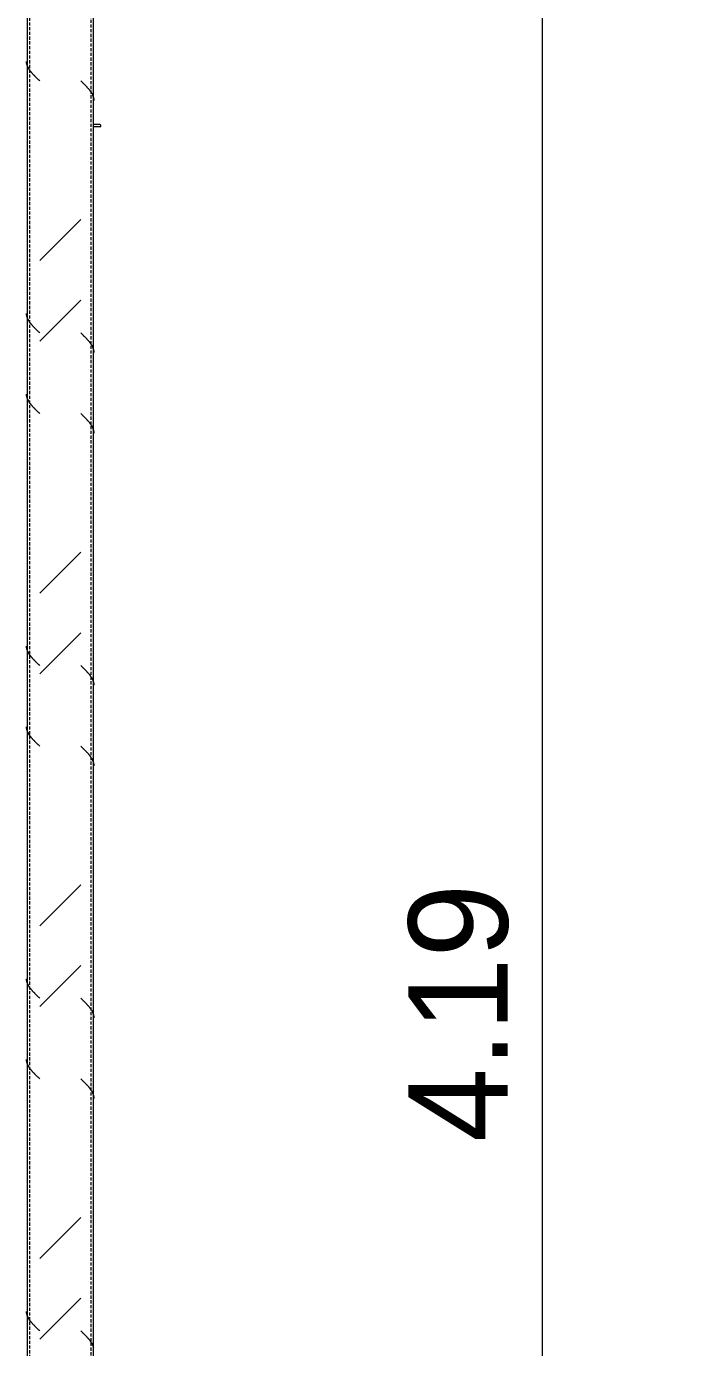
# Model space of a CAD drawing. Header units: centimetres. Extents: x -6111 to 13767, y -285 to 1600.
# Drawn here: x 112.5 to 210.5, y 251.9 to 451.7 of the extents above; entities that cross this region are included whole.
import ezdxf

# ---------------------------------------------------------------- set-up
doc = ezdxf.new("R2010")
doc.units = ezdxf.units.CM
doc.linetypes.add('Hidden', pattern=[0.714375, 0.47625, -0.238125])
for name, color, linetype, lineweight in [('A-ANNO-DIMS', 7, 'Continuous', 9), ('A-ANNO-DIMS-100', 7, 'Continuous', 9), ('S-BEAM', 7, 'Continuous', 9), ('S-COLS', 7, 'Continuous', 9)]:
    doc.layers.add(name, color=color, linetype=linetype, lineweight=lineweight)
doc.styles.add('Century Gothic_1', font='GOTHIC.TTF', dxfattribs={"height": 15})
doc.dimstyles.new('FCA_N_Cotas_E100', dxfattribs={"dimscale": 30.48, "dimtxt": 15.662524, "dimasz": 0.492126, "dimexe": 0.656168, "dimexo": 0.656168, "dimgap": 0.032808, "dimtad": 1, "dimlfac": 0.01, "dimrnd": 0.01, "dimzin": 0, "dimdsep": 46, "dimtxsty": 'Century Gothic_1', "dimblk1": 'OBLIQUE', "dimblk2": 'OBLIQUE', "dimsah": 1, "dimcen": 0.09, "dimdle": 0.656168, "dimadec": 3, "dimazin": 2, "dimtfac": 1, "dimtdec": 4, "dimtix": 1, "dimtmove": 0, "dimatfit": 3, "dimfxl": 1, "dimtvp": 1, "dimtolj": 1, "dimtzin": 0, "dimarcsym": 2})

# ---------------------------------------------------------------- blocks, each defined once
blk = doc.blocks.new('FP_40-Elevación Eje 2')
at = {"layer": 'S-COLS'}
blk.add_line((-2182.82, 46.02), (-2182.82, 515.53), dxfattribs=at)
at = {"layer": 'S-COLS', "color": 9, "true_color": 0xc0c0c0}
for p, q in [((-2184.68, 443.37), (-2184.73, 443.41)), ((-2184.63, 443.32), (-2184.68, 443.37)), ((-2184.58, 443.27), (-2184.63, 443.32)), ((-2184.53, 443.23), (-2184.58, 443.27)), ((-2184.48, 443.18), (-2184.53, 443.23)), ((-2184.43, 443.13), (-2184.48, 443.18)), ((-2184.38, 443.09), (-2184.43, 443.13)), ((-2184.33, 443.04), (-2184.38, 443.09)), ((-2184.29, 442.99), (-2184.33, 443.04)), ((-2184.24, 442.95), (-2184.29, 442.99)), ((-2184.19, 442.9), (-2184.24, 442.95)), ((-2184.14, 442.85), (-2184.19, 442.9)), ((-2184.09, 442.8), (-2184.14, 442.85)), ((-2184.05, 442.76), (-2184.09, 442.8)), ((-2184, 442.71), (-2184.05, 442.76)), ((-2183.96, 442.66), (-2184, 442.71)), ((-2183.91, 442.62), (-2183.96, 442.66)), ((-2183.86, 442.57), (-2183.91, 442.62)), ((-2183.82, 442.52), (-2183.86, 442.57)), ((-2183.78, 442.48), (-2183.82, 442.52)), ((-2183.73, 442.43), (-2183.78, 442.48)), ((-2183.69, 442.38), (-2183.73, 442.43)), ((-2183.65, 442.34), (-2183.69, 442.38)), ((-2183.61, 442.29), (-2183.65, 442.34)), ((-2183.57, 442.24), (-2183.61, 442.29)), ((-2183.52, 442.2), (-2183.57, 442.24)), ((-2183.49, 442.15), (-2183.52, 442.2)), ((-2183.45, 442.1), (-2183.49, 442.15)), ((-2183.41, 442.06), (-2183.45, 442.1)), ((-2183.37, 442.01), (-2183.41, 442.06)), ((-2183.34, 441.96), (-2183.37, 442.01)), ((-2183.3, 441.92), (-2183.34, 441.96)), ((-2183.26, 441.87), (-2183.3, 441.92)), ((-2183.23, 441.82), (-2183.26, 441.87)), ((-2183.2, 441.78), (-2183.23, 441.82)), ((-2183.17, 441.73), (-2183.2, 441.78)), ((-2183.14, 441.68), (-2183.17, 441.73)), ((-2183.11, 441.64), (-2183.14, 441.68)), ((-2183.08, 441.59), (-2183.11, 441.64)), ((-2183.05, 441.54), (-2183.08, 441.59)), ((-2183.02, 441.5), (-2183.05, 441.54)), ((-2183, 441.45), (-2183.02, 441.5)), ((-2182.97, 441.4), (-2183, 441.45)), ((-2182.95, 441.36), (-2182.97, 441.4)), ((-2182.92, 441.31), (-2182.95, 441.36)), ((-2182.9, 441.26), (-2182.92, 441.31)), ((-2182.88, 441.22), (-2182.9, 441.26)), ((-2182.86, 441.17), (-2182.88, 441.22)), ((-2182.84, 441.12), (-2182.86, 441.17)), ((-2182.83, 441.07), (-2182.84, 441.12)), ((-2182.81, 441.03), (-2182.83, 441.07)), ((-2182.79, 440.98), (-2182.81, 441.03)), ((-2182.78, 440.93), (-2182.79, 440.98)), ((-2182.77, 440.89), (-2182.78, 440.93)), ((-2182.76, 440.84), (-2182.77, 440.89)), ((-2182.75, 440.79), (-2182.76, 440.84)), ((-2182.74, 440.75), (-2182.75, 440.79)), ((-2182.73, 440.7), (-2182.74, 440.75)), ((-2182.72, 440.65), (-2182.73, 440.7)), ((-2182.72, 440.61), (-2182.72, 440.65)), ((-2182.71, 440.56), (-2182.72, 440.61)), ((-2182.71, 440.51), (-2182.71, 440.56)), ((-2182.71, 440.47), (-2182.71, 440.51)), ((-2184.68, 405.27), (-2184.73, 405.31)), ((-2184.63, 405.22), (-2184.68, 405.27)), ((-2184.58, 405.17), (-2184.63, 405.22)), ((-2184.53, 405.13), (-2184.58, 405.17)), ((-2184.48, 405.08), (-2184.53, 405.13)), ((-2184.43, 405.03), (-2184.48, 405.08)), ((-2184.38, 404.99), (-2184.43, 405.03)), ((-2184.33, 404.94), (-2184.38, 404.99)), ((-2184.29, 404.89), (-2184.33, 404.94)), ((-2184.24, 404.85), (-2184.29, 404.89)), ((-2184.19, 404.8), (-2184.24, 404.85)), ((-2184.14, 404.75), (-2184.19, 404.8)), ((-2184.09, 404.7), (-2184.14, 404.75)), ((-2184.05, 404.66), (-2184.09, 404.7)), ((-2184, 404.61), (-2184.05, 404.66)), ((-2183.96, 404.56), (-2184, 404.61)), ((-2183.91, 404.52), (-2183.96, 404.56)), ((-2183.86, 404.47), (-2183.91, 404.52)), ((-2183.82, 404.42), (-2183.86, 404.47)), ((-2183.78, 404.38), (-2183.82, 404.42)), ((-2183.73, 404.33), (-2183.78, 404.38)), ((-2183.69, 404.28), (-2183.73, 404.33)), ((-2183.65, 404.24), (-2183.69, 404.28)), ((-2183.61, 404.19), (-2183.65, 404.24)), ((-2183.57, 404.14), (-2183.61, 404.19)), ((-2183.52, 404.1), (-2183.57, 404.14)), ((-2183.49, 404.05), (-2183.52, 404.1)), ((-2183.45, 404), (-2183.49, 404.05)), ((-2183.41, 403.96), (-2183.45, 404)), ((-2183.37, 403.91), (-2183.41, 403.96)), ((-2183.34, 403.86), (-2183.37, 403.91)), ((-2183.3, 403.82), (-2183.34, 403.86)), ((-2183.26, 403.77), (-2183.3, 403.82)), ((-2183.23, 403.72), (-2183.26, 403.77)), ((-2183.2, 403.68), (-2183.23, 403.72)), ((-2183.17, 403.63), (-2183.2, 403.68)), ((-2183.14, 403.58), (-2183.17, 403.63)), ((-2183.11, 403.54), (-2183.14, 403.58)), ((-2183.08, 403.49), (-2183.11, 403.54)), ((-2183.05, 403.44), (-2183.08, 403.49)), ((-2183.02, 403.4), (-2183.05, 403.44)), ((-2183, 403.35), (-2183.02, 403.4)), ((-2182.97, 403.3), (-2183, 403.35)), ((-2182.95, 403.26), (-2182.97, 403.3)), ((-2182.92, 403.21), (-2182.95, 403.26)), ((-2182.9, 403.16), (-2182.92, 403.21)), ((-2182.88, 403.12), (-2182.9, 403.16)), ((-2182.86, 403.07), (-2182.88, 403.12)), ((-2182.84, 403.02), (-2182.86, 403.07)), ((-2182.83, 402.97), (-2182.84, 403.02)), ((-2182.81, 402.93), (-2182.83, 402.97)), ((-2182.79, 402.88), (-2182.81, 402.93)), ((-2182.78, 402.83), (-2182.79, 402.88)), ((-2182.77, 402.79), (-2182.78, 402.83)), ((-2182.76, 402.74), (-2182.77, 402.79)), ((-2182.75, 402.69), (-2182.76, 402.74)), ((-2182.74, 402.65), (-2182.75, 402.69)), ((-2182.73, 402.6), (-2182.74, 402.65)), ((-2182.72, 402.55), (-2182.73, 402.6)), ((-2182.72, 402.51), (-2182.72, 402.55)), ((-2182.71, 402.46), (-2182.72, 402.51)), ((-2182.71, 402.41), (-2182.71, 402.46)), ((-2182.71, 402.37), (-2182.71, 402.41)), ((-2184.68, 393.08), (-2184.73, 393.12)), ((-2184.63, 393.03), (-2184.68, 393.08)), ((-2184.58, 392.98), (-2184.63, 393.03)), ((-2184.53, 392.94), (-2184.58, 392.98)), ((-2184.48, 392.89), (-2184.53, 392.94)), ((-2184.43, 392.84), (-2184.48, 392.89)), ((-2184.38, 392.8), (-2184.43, 392.84)), ((-2184.33, 392.75), (-2184.38, 392.8)), ((-2184.29, 392.7), (-2184.33, 392.75)), ((-2184.24, 392.66), (-2184.29, 392.7)), ((-2184.19, 392.61), (-2184.24, 392.66)), ((-2184.14, 392.56), (-2184.19, 392.61)), ((-2184.09, 392.52), (-2184.14, 392.56)), ((-2184.05, 392.47), (-2184.09, 392.52)), ((-2184, 392.42), (-2184.05, 392.47)), ((-2183.96, 392.38), (-2184, 392.42)), ((-2183.91, 392.33), (-2183.96, 392.38)), ((-2183.86, 392.28), (-2183.91, 392.33)), ((-2183.82, 392.23), (-2183.86, 392.28)), ((-2183.78, 392.19), (-2183.82, 392.23)), ((-2183.73, 392.14), (-2183.78, 392.19)), ((-2183.69, 392.09), (-2183.73, 392.14)), ((-2183.65, 392.05), (-2183.69, 392.09)), ((-2183.61, 392), (-2183.65, 392.05)), ((-2183.57, 391.95), (-2183.61, 392)), ((-2183.52, 391.91), (-2183.57, 391.95)), ((-2183.49, 391.86), (-2183.52, 391.91)), ((-2183.45, 391.81), (-2183.49, 391.86)), ((-2183.41, 391.77), (-2183.45, 391.81)), ((-2183.37, 391.72), (-2183.41, 391.77)), ((-2183.34, 391.67), (-2183.37, 391.72)), ((-2183.3, 391.63), (-2183.34, 391.67)), ((-2183.26, 391.58), (-2183.3, 391.63)), ((-2183.23, 391.53), (-2183.26, 391.58)), ((-2183.2, 391.49), (-2183.23, 391.53)), ((-2183.17, 391.44), (-2183.2, 391.49)), ((-2183.14, 391.39), (-2183.17, 391.44)), ((-2183.11, 391.35), (-2183.14, 391.39)), ((-2183.08, 391.3), (-2183.11, 391.35)), ((-2183.05, 391.25), (-2183.08, 391.3)), ((-2183.02, 391.21), (-2183.05, 391.25)), ((-2183, 391.16), (-2183.02, 391.21)), ((-2182.97, 391.11), (-2183, 391.16)), ((-2182.95, 391.07), (-2182.97, 391.11)), ((-2182.92, 391.02), (-2182.95, 391.07)), ((-2182.9, 390.97), (-2182.92, 391.02)), ((-2182.88, 390.93), (-2182.9, 390.97)), ((-2182.86, 390.88), (-2182.88, 390.93)), ((-2182.84, 390.83), (-2182.86, 390.88)), ((-2182.83, 390.79), (-2182.84, 390.83)), ((-2182.81, 390.74), (-2182.83, 390.79)), ((-2182.79, 390.69), (-2182.81, 390.74)), ((-2182.78, 390.65), (-2182.79, 390.69)), ((-2182.77, 390.6), (-2182.78, 390.65)), ((-2182.76, 390.55), (-2182.77, 390.6)), ((-2182.75, 390.5), (-2182.76, 390.55)), ((-2182.74, 390.46), (-2182.75, 390.5)), ((-2182.73, 390.41), (-2182.74, 390.46)), ((-2182.72, 390.36), (-2182.73, 390.41)), ((-2182.72, 390.32), (-2182.72, 390.36)), ((-2182.71, 390.27), (-2182.72, 390.32)), ((-2182.71, 390.22), (-2182.71, 390.27)), ((-2182.71, 390.18), (-2182.71, 390.22)), ((-2184.68, 354.98), (-2184.73, 355.02)), ((-2184.63, 354.93), (-2184.68, 354.98)), ((-2184.58, 354.88), (-2184.63, 354.93)), ((-2184.53, 354.84), (-2184.58, 354.88)), ((-2184.48, 354.79), (-2184.53, 354.84)), ((-2184.43, 354.74), (-2184.48, 354.79)), ((-2184.38, 354.7), (-2184.43, 354.74)), ((-2184.33, 354.65), (-2184.38, 354.7)), ((-2184.29, 354.6), (-2184.33, 354.65)), ((-2184.24, 354.56), (-2184.29, 354.6)), ((-2184.19, 354.51), (-2184.24, 354.56)), ((-2184.14, 354.46), (-2184.19, 354.51)), ((-2184.09, 354.42), (-2184.14, 354.46)), ((-2184.05, 354.37), (-2184.09, 354.42)), ((-2184, 354.32), (-2184.05, 354.37)), ((-2183.96, 354.28), (-2184, 354.32)), ((-2183.91, 354.23), (-2183.96, 354.28)), ((-2183.86, 354.18), (-2183.91, 354.23)), ((-2183.82, 354.13), (-2183.86, 354.18)), ((-2183.78, 354.09), (-2183.82, 354.13)), ((-2183.73, 354.04), (-2183.78, 354.09)), ((-2183.69, 353.99), (-2183.73, 354.04)), ((-2183.65, 353.95), (-2183.69, 353.99)), ((-2183.61, 353.9), (-2183.65, 353.95)), ((-2183.57, 353.85), (-2183.61, 353.9)), ((-2183.52, 353.81), (-2183.57, 353.85)), ((-2183.49, 353.76), (-2183.52, 353.81)), ((-2183.45, 353.71), (-2183.49, 353.76)), ((-2183.41, 353.67), (-2183.45, 353.71)), ((-2183.37, 353.62), (-2183.41, 353.67)), ((-2183.34, 353.57), (-2183.37, 353.62)), ((-2183.3, 353.53), (-2183.34, 353.57)), ((-2183.26, 353.48), (-2183.3, 353.53)), ((-2183.23, 353.43), (-2183.26, 353.48)), ((-2183.2, 353.39), (-2183.23, 353.43)), ((-2183.17, 353.34), (-2183.2, 353.39)), ((-2183.14, 353.29), (-2183.17, 353.34)), ((-2183.11, 353.25), (-2183.14, 353.29)), ((-2183.08, 353.2), (-2183.11, 353.25)), ((-2183.05, 353.15), (-2183.08, 353.2)), ((-2183.02, 353.11), (-2183.05, 353.15)), ((-2183, 353.06), (-2183.02, 353.11)), ((-2182.97, 353.01), (-2183, 353.06)), ((-2182.95, 352.97), (-2182.97, 353.01)), ((-2182.92, 352.92), (-2182.95, 352.97)), ((-2182.9, 352.87), (-2182.92, 352.92)), ((-2182.88, 352.83), (-2182.9, 352.87)), ((-2182.86, 352.78), (-2182.88, 352.83)), ((-2182.84, 352.73), (-2182.86, 352.78)), ((-2182.83, 352.69), (-2182.84, 352.73)), ((-2182.81, 352.64), (-2182.83, 352.69)), ((-2182.79, 352.59), (-2182.81, 352.64)), ((-2182.78, 352.55), (-2182.79, 352.59)), ((-2182.77, 352.5), (-2182.78, 352.55)), ((-2182.76, 352.45), (-2182.77, 352.5)), ((-2182.75, 352.4), (-2182.76, 352.45)), ((-2182.74, 352.36), (-2182.75, 352.4)), ((-2182.73, 352.31), (-2182.74, 352.36)), ((-2182.72, 352.26), (-2182.73, 352.31)), ((-2182.72, 352.22), (-2182.72, 352.26)), ((-2182.71, 352.17), (-2182.72, 352.22)), ((-2182.71, 352.12), (-2182.71, 352.17)), ((-2182.71, 352.08), (-2182.71, 352.12)), ((-2184.68, 342.79), (-2184.73, 342.83)), ((-2184.63, 342.74), (-2184.68, 342.79)), ((-2184.58, 342.69), (-2184.63, 342.74)), ((-2184.53, 342.65), (-2184.58, 342.69)), ((-2184.48, 342.6), (-2184.53, 342.65)), ((-2184.43, 342.55), (-2184.48, 342.6)), ((-2184.38, 342.51), (-2184.43, 342.55)), ((-2184.33, 342.46), (-2184.38, 342.51)), ((-2184.29, 342.41), (-2184.33, 342.46)), ((-2184.24, 342.37), (-2184.29, 342.41)), ((-2184.19, 342.32), (-2184.24, 342.37)), ((-2184.14, 342.27), (-2184.19, 342.32)), ((-2184.09, 342.23), (-2184.14, 342.27)), ((-2184.05, 342.18), (-2184.09, 342.23)), ((-2184, 342.13), (-2184.05, 342.18)), ((-2183.96, 342.09), (-2184, 342.13)), ((-2183.91, 342.04), (-2183.96, 342.09)), ((-2183.86, 341.99), (-2183.91, 342.04)), ((-2183.82, 341.95), (-2183.86, 341.99)), ((-2183.78, 341.9), (-2183.82, 341.95)), ((-2183.73, 341.85), (-2183.78, 341.9)), ((-2183.69, 341.81), (-2183.73, 341.85)), ((-2183.65, 341.76), (-2183.69, 341.81)), ((-2183.61, 341.71), (-2183.65, 341.76)), ((-2183.57, 341.66), (-2183.61, 341.71)), ((-2183.52, 341.62), (-2183.57, 341.66)), ((-2183.49, 341.57), (-2183.52, 341.62)), ((-2183.45, 341.52), (-2183.49, 341.57)), ((-2183.41, 341.48), (-2183.45, 341.52)), ((-2183.37, 341.43), (-2183.41, 341.48)), ((-2183.34, 341.38), (-2183.37, 341.43)), ((-2183.3, 341.34), (-2183.34, 341.38)), ((-2183.26, 341.29), (-2183.3, 341.34)), ((-2183.23, 341.24), (-2183.26, 341.29)), ((-2183.2, 341.2), (-2183.23, 341.24)), ((-2183.17, 341.15), (-2183.2, 341.2)), ((-2183.14, 341.1), (-2183.17, 341.15)), ((-2183.11, 341.06), (-2183.14, 341.1)), ((-2183.08, 341.01), (-2183.11, 341.06)), ((-2183.05, 340.96), (-2183.08, 341.01)), ((-2183.02, 340.92), (-2183.05, 340.96)), ((-2183, 340.87), (-2183.02, 340.92)), ((-2182.97, 340.82), (-2183, 340.87)), ((-2182.95, 340.78), (-2182.97, 340.82)), ((-2182.92, 340.73), (-2182.95, 340.78)), ((-2182.9, 340.68), (-2182.92, 340.73)), ((-2182.88, 340.64), (-2182.9, 340.68)), ((-2182.86, 340.59), (-2182.88, 340.64)), ((-2182.84, 340.54), (-2182.86, 340.59)), ((-2182.83, 340.5), (-2182.84, 340.54)), ((-2182.81, 340.45), (-2182.83, 340.5)), ((-2182.79, 340.4), (-2182.81, 340.45)), ((-2182.78, 340.36), (-2182.79, 340.4)), ((-2182.77, 340.31), (-2182.78, 340.36)), ((-2182.76, 340.26), (-2182.77, 340.31)), ((-2182.75, 340.22), (-2182.76, 340.26)), ((-2182.74, 340.17), (-2182.75, 340.22)), ((-2182.73, 340.12), (-2182.74, 340.17)), ((-2182.72, 340.08), (-2182.73, 340.12)), ((-2182.72, 340.03), (-2182.72, 340.08)), ((-2182.71, 339.98), (-2182.72, 340.03)), ((-2182.71, 339.93), (-2182.71, 339.98)), ((-2182.71, 339.89), (-2182.71, 339.93)), ((-2184.68, 304.69), (-2184.73, 304.73)), ((-2184.63, 304.64), (-2184.68, 304.69)), ((-2184.58, 304.59), (-2184.63, 304.64)), ((-2184.53, 304.55), (-2184.58, 304.59)), ((-2184.48, 304.5), (-2184.53, 304.55)), ((-2184.43, 304.45), (-2184.48, 304.5)), ((-2184.38, 304.41), (-2184.43, 304.45)), ((-2184.33, 304.36), (-2184.38, 304.41)), ((-2184.29, 304.31), (-2184.33, 304.36)), ((-2184.24, 304.27), (-2184.29, 304.31)), ((-2184.19, 304.22), (-2184.24, 304.27)), ((-2184.14, 304.17), (-2184.19, 304.22)), ((-2184.09, 304.13), (-2184.14, 304.17)), ((-2184.05, 304.08), (-2184.09, 304.13)), ((-2184, 304.03), (-2184.05, 304.08)), ((-2183.96, 303.99), (-2184, 304.03)), ((-2183.91, 303.94), (-2183.96, 303.99)), ((-2183.86, 303.89), (-2183.91, 303.94)), ((-2183.82, 303.85), (-2183.86, 303.89)), ((-2183.78, 303.8), (-2183.82, 303.85)), ((-2183.73, 303.75), (-2183.78, 303.8)), ((-2183.69, 303.71), (-2183.73, 303.75)), ((-2183.65, 303.66), (-2183.69, 303.71)), ((-2183.61, 303.61), (-2183.65, 303.66)), ((-2183.57, 303.56), (-2183.61, 303.61)), ((-2183.52, 303.52), (-2183.57, 303.56)), ((-2183.49, 303.47), (-2183.52, 303.52)), ((-2183.45, 303.42), (-2183.49, 303.47)), ((-2183.41, 303.38), (-2183.45, 303.42)), ((-2183.37, 303.33), (-2183.41, 303.38)), ((-2183.34, 303.28), (-2183.37, 303.33)), ((-2183.3, 303.24), (-2183.34, 303.28)), ((-2183.26, 303.19), (-2183.3, 303.24)), ((-2183.23, 303.14), (-2183.26, 303.19)), ((-2183.2, 303.1), (-2183.23, 303.14)), ((-2183.17, 303.05), (-2183.2, 303.1)), ((-2183.14, 303), (-2183.17, 303.05)), ((-2183.11, 302.96), (-2183.14, 303)), ((-2183.08, 302.91), (-2183.11, 302.96)), ((-2183.05, 302.86), (-2183.08, 302.91)), ((-2183.02, 302.82), (-2183.05, 302.86)), ((-2183, 302.77), (-2183.02, 302.82)), ((-2182.97, 302.72), (-2183, 302.77)), ((-2182.95, 302.68), (-2182.97, 302.72)), ((-2182.92, 302.63), (-2182.95, 302.68)), ((-2182.9, 302.58), (-2182.92, 302.63)), ((-2182.88, 302.54), (-2182.9, 302.58)), ((-2182.86, 302.49), (-2182.88, 302.54)), ((-2182.84, 302.44), (-2182.86, 302.49)), ((-2182.83, 302.4), (-2182.84, 302.44)), ((-2182.81, 302.35), (-2182.83, 302.4)), ((-2182.79, 302.3), (-2182.81, 302.35)), ((-2182.78, 302.26), (-2182.79, 302.3)), ((-2182.77, 302.21), (-2182.78, 302.26)), ((-2182.76, 302.16), (-2182.77, 302.21)), ((-2182.75, 302.12), (-2182.76, 302.16)), ((-2182.74, 302.07), (-2182.75, 302.12)), ((-2182.73, 302.02), (-2182.74, 302.07)), ((-2182.72, 301.98), (-2182.73, 302.02)), ((-2182.72, 301.93), (-2182.72, 301.98)), ((-2182.71, 301.88), (-2182.72, 301.93)), ((-2182.71, 301.83), (-2182.71, 301.88)), ((-2182.71, 301.79), (-2182.71, 301.83)), ((-2184.68, 292.5), (-2184.73, 292.54)), ((-2184.63, 292.45), (-2184.68, 292.5)), ((-2184.58, 292.4), (-2184.63, 292.45)), ((-2184.53, 292.36), (-2184.58, 292.4)), ((-2184.48, 292.31), (-2184.53, 292.36)), ((-2184.43, 292.26), (-2184.48, 292.31)), ((-2184.38, 292.22), (-2184.43, 292.26)), ((-2184.33, 292.17), (-2184.38, 292.22)), ((-2184.29, 292.12), (-2184.33, 292.17)), ((-2184.24, 292.08), (-2184.29, 292.12)), ((-2184.19, 292.03), (-2184.24, 292.08)), ((-2184.14, 291.98), (-2184.19, 292.03)), ((-2184.09, 291.94), (-2184.14, 291.98)), ((-2184.05, 291.89), (-2184.09, 291.94)), ((-2184, 291.84), (-2184.05, 291.89)), ((-2183.96, 291.8), (-2184, 291.84)), ((-2183.91, 291.75), (-2183.96, 291.8)), ((-2183.86, 291.7), (-2183.91, 291.75)), ((-2183.82, 291.66), (-2183.86, 291.7)), ((-2183.78, 291.61), (-2183.82, 291.66)), ((-2183.73, 291.56), (-2183.78, 291.61)), ((-2183.69, 291.52), (-2183.73, 291.56)), ((-2183.65, 291.47), (-2183.69, 291.52)), ((-2183.61, 291.42), (-2183.65, 291.47)), ((-2183.57, 291.38), (-2183.61, 291.42)), ((-2183.52, 291.33), (-2183.57, 291.38)), ((-2183.49, 291.28), (-2183.52, 291.33)), ((-2183.45, 291.24), (-2183.49, 291.28)), ((-2183.41, 291.19), (-2183.45, 291.24)), ((-2183.37, 291.14), (-2183.41, 291.19)), ((-2183.34, 291.09), (-2183.37, 291.14)), ((-2183.3, 291.05), (-2183.34, 291.09)), ((-2183.26, 291), (-2183.3, 291.05)), ((-2183.23, 290.95), (-2183.26, 291)), ((-2183.2, 290.91), (-2183.23, 290.95)), ((-2183.17, 290.86), (-2183.2, 290.91)), ((-2183.14, 290.81), (-2183.17, 290.86)), ((-2183.11, 290.77), (-2183.14, 290.81)), ((-2183.08, 290.72), (-2183.11, 290.77)), ((-2183.05, 290.67), (-2183.08, 290.72)), ((-2183.02, 290.63), (-2183.05, 290.67)), ((-2183, 290.58), (-2183.02, 290.63)), ((-2182.97, 290.53), (-2183, 290.58)), ((-2182.95, 290.49), (-2182.97, 290.53)), ((-2182.92, 290.44), (-2182.95, 290.49)), ((-2182.9, 290.39), (-2182.92, 290.44)), ((-2182.88, 290.35), (-2182.9, 290.39)), ((-2182.86, 290.3), (-2182.88, 290.35)), ((-2182.84, 290.25), (-2182.86, 290.3)), ((-2182.83, 290.21), (-2182.84, 290.25)), ((-2182.81, 290.16), (-2182.83, 290.21)), ((-2182.79, 290.11), (-2182.81, 290.16)), ((-2182.78, 290.07), (-2182.79, 290.11)), ((-2182.77, 290.02), (-2182.78, 290.07)), ((-2182.76, 289.97), (-2182.77, 290.02)), ((-2182.75, 289.93), (-2182.76, 289.97)), ((-2182.74, 289.88), (-2182.75, 289.93)), ((-2182.73, 289.83), (-2182.74, 289.88)), ((-2182.72, 289.79), (-2182.73, 289.83)), ((-2182.72, 289.74), (-2182.72, 289.79)), ((-2182.71, 289.69), (-2182.72, 289.74)), ((-2182.71, 289.65), (-2182.71, 289.69)), ((-2182.71, 289.6), (-2182.71, 289.65)), ((-2184.68, 254.4), (-2184.73, 254.44)), ((-2184.63, 254.35), (-2184.68, 254.4)), ((-2184.58, 254.3), (-2184.63, 254.35)), ((-2184.53, 254.26), (-2184.58, 254.3)), ((-2184.48, 254.21), (-2184.53, 254.26)), ((-2184.43, 254.16), (-2184.48, 254.21)), ((-2184.38, 254.12), (-2184.43, 254.16)), ((-2184.33, 254.07), (-2184.38, 254.12)), ((-2184.29, 254.02), (-2184.33, 254.07)), ((-2184.24, 253.98), (-2184.29, 254.02)), ((-2184.19, 253.93), (-2184.24, 253.98)), ((-2184.14, 253.88), (-2184.19, 253.93)), ((-2184.09, 253.84), (-2184.14, 253.88)), ((-2184.05, 253.79), (-2184.09, 253.84)), ((-2184, 253.74), (-2184.05, 253.79)), ((-2183.96, 253.7), (-2184, 253.74)), ((-2183.91, 253.65), (-2183.96, 253.7)), ((-2183.86, 253.6), (-2183.91, 253.65)), ((-2183.82, 253.56), (-2183.86, 253.6)), ((-2183.78, 253.51), (-2183.82, 253.56)), ((-2183.73, 253.46), (-2183.78, 253.51)), ((-2183.69, 253.42), (-2183.73, 253.46)), ((-2183.65, 253.37), (-2183.69, 253.42)), ((-2183.61, 253.32), (-2183.65, 253.37)), ((-2183.57, 253.28), (-2183.61, 253.32)), ((-2183.52, 253.23), (-2183.57, 253.28)), ((-2183.49, 253.18), (-2183.52, 253.23)), ((-2183.45, 253.14), (-2183.49, 253.18)), ((-2183.41, 253.09), (-2183.45, 253.14)), ((-2183.37, 253.04), (-2183.41, 253.09)), ((-2183.34, 252.99), (-2183.37, 253.04)), ((-2183.3, 252.95), (-2183.34, 252.99)), ((-2183.26, 252.9), (-2183.3, 252.95)), ((-2183.23, 252.85), (-2183.26, 252.9)), ((-2183.2, 252.81), (-2183.23, 252.85)), ((-2183.17, 252.76), (-2183.2, 252.81)), ((-2183.14, 252.71), (-2183.17, 252.76)), ((-2183.11, 252.67), (-2183.14, 252.71)), ((-2183.08, 252.62), (-2183.11, 252.67)), ((-2183.05, 252.57), (-2183.08, 252.62)), ((-2183.02, 252.53), (-2183.05, 252.57)), ((-2183, 252.48), (-2183.02, 252.53)), ((-2182.97, 252.43), (-2183, 252.48)), ((-2182.95, 252.39), (-2182.97, 252.43)), ((-2182.92, 252.34), (-2182.95, 252.39)), ((-2182.9, 252.29), (-2182.92, 252.34)), ((-2182.88, 252.25), (-2182.9, 252.29)), ((-2182.86, 252.2), (-2182.88, 252.25)), ((-2182.84, 252.15), (-2182.86, 252.2)), ((-2182.83, 252.11), (-2182.84, 252.15)), ((-2182.81, 252.06), (-2182.83, 252.11)), ((-2182.79, 252.01), (-2182.81, 252.06)), ((-2182.78, 251.97), (-2182.79, 252.01)), ((-2182.77, 251.92), (-2182.78, 251.97))]:
    blk.add_line(p, q, dxfattribs=at)
blk = doc.blocks.new('FP_41-Elevación Eje 2')
at = {"layer": 'S-COLS'}
blk.add_line((-2192.82, 515.53), (-2192.82, 46.02), dxfattribs=at)
at = {"layer": 'S-COLS', "color": 9, "true_color": 0xc0c0c0}
for p, q in [((-2192.94, 446.31), (-2192.94, 446.36)), ((-2192.93, 446.26), (-2192.94, 446.31)), ((-2192.93, 446.22), (-2192.93, 446.26)), ((-2192.93, 446.17), (-2192.93, 446.22)), ((-2192.92, 446.12), (-2192.93, 446.17)), ((-2192.91, 446.08), (-2192.92, 446.12)), ((-2192.9, 446.03), (-2192.91, 446.08)), ((-2192.89, 445.98), (-2192.9, 446.03)), ((-2192.88, 445.94), (-2192.89, 445.98)), ((-2192.87, 445.89), (-2192.88, 445.94)), ((-2192.85, 445.84), (-2192.87, 445.89)), ((-2192.84, 445.8), (-2192.85, 445.84)), ((-2192.82, 445.75), (-2192.84, 445.8)), ((-2192.8, 445.7), (-2192.82, 445.75)), ((-2192.79, 445.66), (-2192.8, 445.7)), ((-2192.77, 445.61), (-2192.79, 445.66)), ((-2192.75, 445.56), (-2192.77, 445.61)), ((-2192.72, 445.52), (-2192.75, 445.56)), ((-2192.7, 445.47), (-2192.72, 445.52)), ((-2192.68, 445.42), (-2192.7, 445.47)), ((-2192.65, 445.38), (-2192.68, 445.42)), ((-2192.63, 445.33), (-2192.65, 445.38)), ((-2192.6, 445.28), (-2192.63, 445.33)), ((-2192.57, 445.24), (-2192.6, 445.28)), ((-2192.54, 445.19), (-2192.57, 445.24)), ((-2192.51, 445.14), (-2192.54, 445.19)), ((-2192.48, 445.1), (-2192.51, 445.14)), ((-2192.45, 445.05), (-2192.48, 445.1)), ((-2192.42, 445), (-2192.45, 445.05)), ((-2192.38, 444.96), (-2192.42, 445)), ((-2192.35, 444.91), (-2192.38, 444.96)), ((-2192.31, 444.86), (-2192.35, 444.91)), ((-2192.28, 444.82), (-2192.31, 444.86)), ((-2192.24, 444.77), (-2192.28, 444.82)), ((-2192.2, 444.72), (-2192.24, 444.77)), ((-2192.16, 444.67), (-2192.2, 444.72)), ((-2192.12, 444.63), (-2192.16, 444.67)), ((-2192.08, 444.58), (-2192.12, 444.63)), ((-2192.04, 444.53), (-2192.08, 444.58)), ((-2192, 444.49), (-2192.04, 444.53)), ((-2191.96, 444.44), (-2192, 444.49)), ((-2191.92, 444.39), (-2191.96, 444.44)), ((-2191.87, 444.35), (-2191.92, 444.39)), ((-2191.83, 444.3), (-2191.87, 444.35)), ((-2191.78, 444.25), (-2191.83, 444.3)), ((-2191.74, 444.21), (-2191.78, 444.25)), ((-2191.69, 444.16), (-2191.74, 444.21)), ((-2191.65, 444.11), (-2191.69, 444.16)), ((-2191.6, 444.07), (-2191.65, 444.11)), ((-2191.55, 444.02), (-2191.6, 444.07)), ((-2191.51, 443.97), (-2191.55, 444.02)), ((-2191.46, 443.93), (-2191.51, 443.97)), ((-2191.41, 443.88), (-2191.46, 443.93)), ((-2191.36, 443.83), (-2191.41, 443.88)), ((-2191.31, 443.79), (-2191.36, 443.83)), ((-2191.26, 443.74), (-2191.31, 443.79)), ((-2191.22, 443.69), (-2191.26, 443.74)), ((-2191.17, 443.65), (-2191.22, 443.69)), ((-2191.12, 443.6), (-2191.17, 443.65)), ((-2191.07, 443.55), (-2191.12, 443.6)), ((-2191.02, 443.51), (-2191.07, 443.55)), ((-2190.97, 443.46), (-2191.02, 443.51)), ((-2190.92, 443.41), (-2190.97, 443.46)), ((-2192.94, 408.21), (-2192.94, 408.26)), ((-2192.93, 408.16), (-2192.94, 408.21)), ((-2192.93, 408.12), (-2192.93, 408.16)), ((-2192.93, 408.07), (-2192.93, 408.12)), ((-2192.92, 408.02), (-2192.93, 408.07)), ((-2192.91, 407.98), (-2192.92, 408.02)), ((-2192.9, 407.93), (-2192.91, 407.98)), ((-2192.89, 407.88), (-2192.9, 407.93)), ((-2192.88, 407.84), (-2192.89, 407.88)), ((-2192.87, 407.79), (-2192.88, 407.84)), ((-2192.85, 407.74), (-2192.87, 407.79)), ((-2192.84, 407.7), (-2192.85, 407.74)), ((-2192.82, 407.65), (-2192.84, 407.7)), ((-2192.8, 407.6), (-2192.82, 407.65)), ((-2192.79, 407.56), (-2192.8, 407.6)), ((-2192.77, 407.51), (-2192.79, 407.56)), ((-2192.75, 407.46), (-2192.77, 407.51)), ((-2192.72, 407.42), (-2192.75, 407.46)), ((-2192.7, 407.37), (-2192.72, 407.42)), ((-2192.68, 407.32), (-2192.7, 407.37)), ((-2192.65, 407.28), (-2192.68, 407.32)), ((-2192.63, 407.23), (-2192.65, 407.28)), ((-2192.6, 407.18), (-2192.63, 407.23)), ((-2192.57, 407.14), (-2192.6, 407.18)), ((-2192.54, 407.09), (-2192.57, 407.14)), ((-2192.51, 407.04), (-2192.54, 407.09)), ((-2192.48, 407), (-2192.51, 407.04)), ((-2192.45, 406.95), (-2192.48, 407)), ((-2192.42, 406.9), (-2192.45, 406.95)), ((-2192.38, 406.86), (-2192.42, 406.9)), ((-2192.35, 406.81), (-2192.38, 406.86)), ((-2192.31, 406.76), (-2192.35, 406.81)), ((-2192.28, 406.72), (-2192.31, 406.76)), ((-2192.24, 406.67), (-2192.28, 406.72)), ((-2192.2, 406.62), (-2192.24, 406.67)), ((-2192.16, 406.57), (-2192.2, 406.62)), ((-2192.12, 406.53), (-2192.16, 406.57)), ((-2192.08, 406.48), (-2192.12, 406.53)), ((-2192.04, 406.43), (-2192.08, 406.48)), ((-2192, 406.39), (-2192.04, 406.43)), ((-2191.96, 406.34), (-2192, 406.39)), ((-2191.92, 406.29), (-2191.96, 406.34)), ((-2191.87, 406.25), (-2191.92, 406.29)), ((-2191.83, 406.2), (-2191.87, 406.25)), ((-2191.78, 406.15), (-2191.83, 406.2)), ((-2191.74, 406.11), (-2191.78, 406.15)), ((-2191.69, 406.06), (-2191.74, 406.11)), ((-2191.65, 406.01), (-2191.69, 406.06)), ((-2191.6, 405.97), (-2191.65, 406.01)), ((-2191.55, 405.92), (-2191.6, 405.97)), ((-2191.51, 405.87), (-2191.55, 405.92)), ((-2191.46, 405.83), (-2191.51, 405.87)), ((-2191.41, 405.78), (-2191.46, 405.83)), ((-2191.36, 405.73), (-2191.41, 405.78)), ((-2191.31, 405.69), (-2191.36, 405.73)), ((-2191.26, 405.64), (-2191.31, 405.69)), ((-2191.22, 405.59), (-2191.26, 405.64)), ((-2191.17, 405.55), (-2191.22, 405.59)), ((-2191.12, 405.5), (-2191.17, 405.55)), ((-2191.07, 405.45), (-2191.12, 405.5)), ((-2191.02, 405.41), (-2191.07, 405.45)), ((-2190.97, 405.36), (-2191.02, 405.41)), ((-2190.92, 405.31), (-2190.97, 405.36)), ((-2192.94, 396.02), (-2192.94, 396.07)), ((-2192.93, 395.98), (-2192.94, 396.02)), ((-2192.93, 395.93), (-2192.93, 395.98)), ((-2192.93, 395.88), (-2192.93, 395.93)), ((-2192.92, 395.83), (-2192.93, 395.88)), ((-2192.91, 395.79), (-2192.92, 395.83)), ((-2192.9, 395.74), (-2192.91, 395.79)), ((-2192.89, 395.69), (-2192.9, 395.74)), ((-2192.88, 395.65), (-2192.89, 395.69)), ((-2192.87, 395.6), (-2192.88, 395.65)), ((-2192.85, 395.55), (-2192.87, 395.6)), ((-2192.84, 395.51), (-2192.85, 395.55)), ((-2192.82, 395.46), (-2192.84, 395.51)), ((-2192.8, 395.41), (-2192.82, 395.46)), ((-2192.79, 395.37), (-2192.8, 395.41)), ((-2192.77, 395.32), (-2192.79, 395.37)), ((-2192.75, 395.27), (-2192.77, 395.32)), ((-2192.72, 395.23), (-2192.75, 395.27)), ((-2192.7, 395.18), (-2192.72, 395.23)), ((-2192.68, 395.13), (-2192.7, 395.18)), ((-2192.65, 395.09), (-2192.68, 395.13)), ((-2192.63, 395.04), (-2192.65, 395.09)), ((-2192.6, 394.99), (-2192.63, 395.04)), ((-2192.57, 394.95), (-2192.6, 394.99)), ((-2192.54, 394.9), (-2192.57, 394.95)), ((-2192.51, 394.85), (-2192.54, 394.9)), ((-2192.48, 394.81), (-2192.51, 394.85)), ((-2192.45, 394.76), (-2192.48, 394.81)), ((-2192.42, 394.71), (-2192.45, 394.76)), ((-2192.38, 394.67), (-2192.42, 394.71)), ((-2192.35, 394.62), (-2192.38, 394.67)), ((-2192.31, 394.57), (-2192.35, 394.62)), ((-2192.28, 394.53), (-2192.31, 394.57)), ((-2192.24, 394.48), (-2192.28, 394.53)), ((-2192.2, 394.43), (-2192.24, 394.48)), ((-2192.16, 394.39), (-2192.2, 394.43)), ((-2192.12, 394.34), (-2192.16, 394.39)), ((-2192.08, 394.29), (-2192.12, 394.34)), ((-2192.04, 394.25), (-2192.08, 394.29)), ((-2192, 394.2), (-2192.04, 394.25)), ((-2191.96, 394.15), (-2192, 394.2)), ((-2191.92, 394.11), (-2191.96, 394.15)), ((-2191.87, 394.06), (-2191.92, 394.11)), ((-2191.83, 394.01), (-2191.87, 394.06)), ((-2191.78, 393.96), (-2191.83, 394.01)), ((-2191.74, 393.92), (-2191.78, 393.96)), ((-2191.69, 393.87), (-2191.74, 393.92)), ((-2191.65, 393.82), (-2191.69, 393.87)), ((-2191.6, 393.78), (-2191.65, 393.82)), ((-2191.55, 393.73), (-2191.6, 393.78)), ((-2191.51, 393.68), (-2191.55, 393.73)), ((-2191.46, 393.64), (-2191.51, 393.68)), ((-2191.41, 393.59), (-2191.46, 393.64)), ((-2191.36, 393.54), (-2191.41, 393.59)), ((-2191.31, 393.5), (-2191.36, 393.54)), ((-2191.26, 393.45), (-2191.31, 393.5)), ((-2191.22, 393.4), (-2191.26, 393.45)), ((-2191.17, 393.36), (-2191.22, 393.4)), ((-2191.12, 393.31), (-2191.17, 393.36)), ((-2191.07, 393.26), (-2191.12, 393.31)), ((-2191.02, 393.22), (-2191.07, 393.26)), ((-2190.97, 393.17), (-2191.02, 393.22)), ((-2190.92, 393.12), (-2190.97, 393.17)), ((-2192.94, 357.92), (-2192.94, 357.97)), ((-2192.93, 357.88), (-2192.94, 357.92)), ((-2192.93, 357.83), (-2192.93, 357.88)), ((-2192.93, 357.78), (-2192.93, 357.83)), ((-2192.92, 357.73), (-2192.93, 357.78)), ((-2192.91, 357.69), (-2192.92, 357.73)), ((-2192.9, 357.64), (-2192.91, 357.69)), ((-2192.89, 357.59), (-2192.9, 357.64)), ((-2192.88, 357.55), (-2192.89, 357.59)), ((-2192.87, 357.5), (-2192.88, 357.55)), ((-2192.85, 357.45), (-2192.87, 357.5)), ((-2192.84, 357.41), (-2192.85, 357.45)), ((-2192.82, 357.36), (-2192.84, 357.41)), ((-2192.8, 357.31), (-2192.82, 357.36)), ((-2192.79, 357.27), (-2192.8, 357.31)), ((-2192.77, 357.22), (-2192.79, 357.27)), ((-2192.75, 357.17), (-2192.77, 357.22)), ((-2192.72, 357.13), (-2192.75, 357.17)), ((-2192.7, 357.08), (-2192.72, 357.13)), ((-2192.68, 357.03), (-2192.7, 357.08)), ((-2192.65, 356.99), (-2192.68, 357.03)), ((-2192.63, 356.94), (-2192.65, 356.99)), ((-2192.6, 356.89), (-2192.63, 356.94)), ((-2192.57, 356.85), (-2192.6, 356.89)), ((-2192.54, 356.8), (-2192.57, 356.85)), ((-2192.51, 356.75), (-2192.54, 356.8)), ((-2192.48, 356.71), (-2192.51, 356.75)), ((-2192.45, 356.66), (-2192.48, 356.71)), ((-2192.42, 356.61), (-2192.45, 356.66)), ((-2192.38, 356.57), (-2192.42, 356.61)), ((-2192.35, 356.52), (-2192.38, 356.57)), ((-2192.31, 356.47), (-2192.35, 356.52)), ((-2192.28, 356.43), (-2192.31, 356.47)), ((-2192.24, 356.38), (-2192.28, 356.43)), ((-2192.2, 356.33), (-2192.24, 356.38)), ((-2192.16, 356.29), (-2192.2, 356.33)), ((-2192.12, 356.24), (-2192.16, 356.29)), ((-2192.08, 356.19), (-2192.12, 356.24)), ((-2192.04, 356.15), (-2192.08, 356.19)), ((-2192, 356.1), (-2192.04, 356.15)), ((-2191.96, 356.05), (-2192, 356.1)), ((-2191.92, 356.01), (-2191.96, 356.05)), ((-2191.87, 355.96), (-2191.92, 356.01)), ((-2191.83, 355.91), (-2191.87, 355.96)), ((-2191.78, 355.86), (-2191.83, 355.91)), ((-2191.74, 355.82), (-2191.78, 355.86)), ((-2191.69, 355.77), (-2191.74, 355.82)), ((-2191.65, 355.72), (-2191.69, 355.77)), ((-2191.6, 355.68), (-2191.65, 355.72)), ((-2191.55, 355.63), (-2191.6, 355.68)), ((-2191.51, 355.58), (-2191.55, 355.63)), ((-2191.46, 355.54), (-2191.51, 355.58)), ((-2191.41, 355.49), (-2191.46, 355.54)), ((-2191.36, 355.44), (-2191.41, 355.49)), ((-2191.31, 355.4), (-2191.36, 355.44)), ((-2191.26, 355.35), (-2191.31, 355.4)), ((-2191.22, 355.3), (-2191.26, 355.35)), ((-2191.17, 355.26), (-2191.22, 355.3)), ((-2191.12, 355.21), (-2191.17, 355.26)), ((-2191.07, 355.16), (-2191.12, 355.21)), ((-2191.02, 355.12), (-2191.07, 355.16)), ((-2190.97, 355.07), (-2191.02, 355.12)), ((-2190.92, 355.02), (-2190.97, 355.07)), ((-2192.94, 345.73), (-2192.94, 345.78)), ((-2192.93, 345.69), (-2192.94, 345.73)), ((-2192.93, 345.64), (-2192.93, 345.69)), ((-2192.93, 345.59), (-2192.93, 345.64)), ((-2192.92, 345.55), (-2192.93, 345.59)), ((-2192.91, 345.5), (-2192.92, 345.55)), ((-2192.9, 345.45), (-2192.91, 345.5)), ((-2192.89, 345.41), (-2192.9, 345.45)), ((-2192.88, 345.36), (-2192.89, 345.41)), ((-2192.87, 345.31), (-2192.88, 345.36)), ((-2192.85, 345.27), (-2192.87, 345.31)), ((-2192.84, 345.22), (-2192.85, 345.27)), ((-2192.82, 345.17), (-2192.84, 345.22)), ((-2192.8, 345.12), (-2192.82, 345.17)), ((-2192.79, 345.08), (-2192.8, 345.12)), ((-2192.77, 345.03), (-2192.79, 345.08)), ((-2192.75, 344.98), (-2192.77, 345.03)), ((-2192.72, 344.94), (-2192.75, 344.98)), ((-2192.7, 344.89), (-2192.72, 344.94)), ((-2192.68, 344.84), (-2192.7, 344.89)), ((-2192.65, 344.8), (-2192.68, 344.84)), ((-2192.63, 344.75), (-2192.65, 344.8)), ((-2192.6, 344.7), (-2192.63, 344.75)), ((-2192.57, 344.66), (-2192.6, 344.7)), ((-2192.54, 344.61), (-2192.57, 344.66)), ((-2192.51, 344.56), (-2192.54, 344.61)), ((-2192.48, 344.52), (-2192.51, 344.56)), ((-2192.45, 344.47), (-2192.48, 344.52)), ((-2192.42, 344.42), (-2192.45, 344.47)), ((-2192.38, 344.38), (-2192.42, 344.42)), ((-2192.35, 344.33), (-2192.38, 344.38)), ((-2192.31, 344.28), (-2192.35, 344.33)), ((-2192.28, 344.24), (-2192.31, 344.28)), ((-2192.24, 344.19), (-2192.28, 344.24)), ((-2192.2, 344.14), (-2192.24, 344.19)), ((-2192.16, 344.1), (-2192.2, 344.14)), ((-2192.12, 344.05), (-2192.16, 344.1)), ((-2192.08, 344), (-2192.12, 344.05)), ((-2192.04, 343.96), (-2192.08, 344)), ((-2192, 343.91), (-2192.04, 343.96)), ((-2191.96, 343.86), (-2192, 343.91)), ((-2191.92, 343.82), (-2191.96, 343.86)), ((-2191.87, 343.77), (-2191.92, 343.82)), ((-2191.83, 343.72), (-2191.87, 343.77)), ((-2191.78, 343.68), (-2191.83, 343.72)), ((-2191.74, 343.63), (-2191.78, 343.68)), ((-2191.69, 343.58), (-2191.74, 343.63)), ((-2191.65, 343.54), (-2191.69, 343.58)), ((-2191.6, 343.49), (-2191.65, 343.54)), ((-2191.55, 343.44), (-2191.6, 343.49)), ((-2191.51, 343.39), (-2191.55, 343.44)), ((-2191.46, 343.35), (-2191.51, 343.39)), ((-2191.41, 343.3), (-2191.46, 343.35)), ((-2191.36, 343.25), (-2191.41, 343.3)), ((-2191.31, 343.21), (-2191.36, 343.25)), ((-2191.26, 343.16), (-2191.31, 343.21)), ((-2191.22, 343.11), (-2191.26, 343.16)), ((-2191.17, 343.07), (-2191.22, 343.11)), ((-2191.12, 343.02), (-2191.17, 343.07)), ((-2191.07, 342.97), (-2191.12, 343.02)), ((-2191.02, 342.93), (-2191.07, 342.97)), ((-2190.97, 342.88), (-2191.02, 342.93)), ((-2190.92, 342.83), (-2190.97, 342.88)), ((-2192.94, 307.63), (-2192.94, 307.68)), ((-2192.93, 307.59), (-2192.94, 307.63)), ((-2192.93, 307.54), (-2192.93, 307.59)), ((-2192.93, 307.49), (-2192.93, 307.54)), ((-2192.92, 307.45), (-2192.93, 307.49)), ((-2192.91, 307.4), (-2192.92, 307.45)), ((-2192.9, 307.35), (-2192.91, 307.4)), ((-2192.89, 307.31), (-2192.9, 307.35)), ((-2192.88, 307.26), (-2192.89, 307.31)), ((-2192.87, 307.21), (-2192.88, 307.26)), ((-2192.85, 307.17), (-2192.87, 307.21)), ((-2192.84, 307.12), (-2192.85, 307.17)), ((-2192.82, 307.07), (-2192.84, 307.12)), ((-2192.8, 307.02), (-2192.82, 307.07)), ((-2192.79, 306.98), (-2192.8, 307.02)), ((-2192.77, 306.93), (-2192.79, 306.98)), ((-2192.75, 306.88), (-2192.77, 306.93)), ((-2192.72, 306.84), (-2192.75, 306.88)), ((-2192.7, 306.79), (-2192.72, 306.84)), ((-2192.68, 306.74), (-2192.7, 306.79)), ((-2192.65, 306.7), (-2192.68, 306.74)), ((-2192.63, 306.65), (-2192.65, 306.7)), ((-2192.6, 306.6), (-2192.63, 306.65)), ((-2192.57, 306.56), (-2192.6, 306.6)), ((-2192.54, 306.51), (-2192.57, 306.56)), ((-2192.51, 306.46), (-2192.54, 306.51)), ((-2192.48, 306.42), (-2192.51, 306.46)), ((-2192.45, 306.37), (-2192.48, 306.42)), ((-2192.42, 306.32), (-2192.45, 306.37)), ((-2192.38, 306.28), (-2192.42, 306.32)), ((-2192.35, 306.23), (-2192.38, 306.28)), ((-2192.31, 306.18), (-2192.35, 306.23)), ((-2192.28, 306.14), (-2192.31, 306.18)), ((-2192.24, 306.09), (-2192.28, 306.14)), ((-2192.2, 306.04), (-2192.24, 306.09)), ((-2192.16, 306), (-2192.2, 306.04)), ((-2192.12, 305.95), (-2192.16, 306)), ((-2192.08, 305.9), (-2192.12, 305.95)), ((-2192.04, 305.86), (-2192.08, 305.9)), ((-2192, 305.81), (-2192.04, 305.86)), ((-2191.96, 305.76), (-2192, 305.81)), ((-2191.92, 305.72), (-2191.96, 305.76)), ((-2191.87, 305.67), (-2191.92, 305.72)), ((-2191.83, 305.62), (-2191.87, 305.67)), ((-2191.78, 305.58), (-2191.83, 305.62)), ((-2191.74, 305.53), (-2191.78, 305.58)), ((-2191.69, 305.48), (-2191.74, 305.53)), ((-2191.65, 305.44), (-2191.69, 305.48)), ((-2191.6, 305.39), (-2191.65, 305.44)), ((-2191.55, 305.34), (-2191.6, 305.39)), ((-2191.51, 305.29), (-2191.55, 305.34)), ((-2191.46, 305.25), (-2191.51, 305.29)), ((-2191.41, 305.2), (-2191.46, 305.25)), ((-2191.36, 305.15), (-2191.41, 305.2)), ((-2191.31, 305.11), (-2191.36, 305.15)), ((-2191.26, 305.06), (-2191.31, 305.11)), ((-2191.22, 305.01), (-2191.26, 305.06)), ((-2191.17, 304.97), (-2191.22, 305.01)), ((-2191.12, 304.92), (-2191.17, 304.97)), ((-2191.07, 304.87), (-2191.12, 304.92)), ((-2191.02, 304.83), (-2191.07, 304.87)), ((-2190.97, 304.78), (-2191.02, 304.83)), ((-2190.92, 304.73), (-2190.97, 304.78)), ((-2192.94, 295.44), (-2192.94, 295.49)), ((-2192.93, 295.4), (-2192.94, 295.44)), ((-2192.93, 295.35), (-2192.93, 295.4)), ((-2192.93, 295.3), (-2192.93, 295.35)), ((-2192.92, 295.26), (-2192.93, 295.3)), ((-2192.91, 295.21), (-2192.92, 295.26)), ((-2192.9, 295.16), (-2192.91, 295.21)), ((-2192.89, 295.12), (-2192.9, 295.16)), ((-2192.88, 295.07), (-2192.89, 295.12)), ((-2192.87, 295.02), (-2192.88, 295.07)), ((-2192.85, 294.98), (-2192.87, 295.02)), ((-2192.84, 294.93), (-2192.85, 294.98)), ((-2192.82, 294.88), (-2192.84, 294.93)), ((-2192.8, 294.84), (-2192.82, 294.88)), ((-2192.79, 294.79), (-2192.8, 294.84)), ((-2192.77, 294.74), (-2192.79, 294.79)), ((-2192.75, 294.7), (-2192.77, 294.74)), ((-2192.72, 294.65), (-2192.75, 294.7)), ((-2192.7, 294.6), (-2192.72, 294.65)), ((-2192.68, 294.55), (-2192.7, 294.6)), ((-2192.65, 294.51), (-2192.68, 294.55)), ((-2192.63, 294.46), (-2192.65, 294.51)), ((-2192.6, 294.41), (-2192.63, 294.46)), ((-2192.57, 294.37), (-2192.6, 294.41)), ((-2192.54, 294.32), (-2192.57, 294.37)), ((-2192.51, 294.27), (-2192.54, 294.32)), ((-2192.48, 294.23), (-2192.51, 294.27)), ((-2192.45, 294.18), (-2192.48, 294.23)), ((-2192.42, 294.13), (-2192.45, 294.18)), ((-2192.38, 294.09), (-2192.42, 294.13)), ((-2192.35, 294.04), (-2192.38, 294.09)), ((-2192.31, 293.99), (-2192.35, 294.04)), ((-2192.28, 293.95), (-2192.31, 293.99)), ((-2192.24, 293.9), (-2192.28, 293.95)), ((-2192.2, 293.85), (-2192.24, 293.9)), ((-2192.16, 293.81), (-2192.2, 293.85)), ((-2192.12, 293.76), (-2192.16, 293.81)), ((-2192.08, 293.71), (-2192.12, 293.76)), ((-2192.04, 293.67), (-2192.08, 293.71)), ((-2192, 293.62), (-2192.04, 293.67)), ((-2191.96, 293.57), (-2192, 293.62)), ((-2191.92, 293.53), (-2191.96, 293.57)), ((-2191.87, 293.48), (-2191.92, 293.53)), ((-2191.83, 293.43), (-2191.87, 293.48)), ((-2191.78, 293.39), (-2191.83, 293.43)), ((-2191.74, 293.34), (-2191.78, 293.39)), ((-2191.69, 293.29), (-2191.74, 293.34)), ((-2191.65, 293.25), (-2191.69, 293.29)), ((-2191.6, 293.2), (-2191.65, 293.25)), ((-2191.55, 293.15), (-2191.6, 293.2)), ((-2191.51, 293.11), (-2191.55, 293.15)), ((-2191.46, 293.06), (-2191.51, 293.11)), ((-2191.41, 293.01), (-2191.46, 293.06)), ((-2191.36, 292.97), (-2191.41, 293.01)), ((-2191.31, 292.92), (-2191.36, 292.97)), ((-2191.26, 292.87), (-2191.31, 292.92)), ((-2191.22, 292.82), (-2191.26, 292.87)), ((-2191.17, 292.78), (-2191.22, 292.82)), ((-2191.12, 292.73), (-2191.17, 292.78)), ((-2191.07, 292.68), (-2191.12, 292.73)), ((-2191.02, 292.64), (-2191.07, 292.68)), ((-2190.97, 292.59), (-2191.02, 292.64)), ((-2190.92, 292.54), (-2190.97, 292.59)), ((-2192.94, 257.34), (-2192.94, 257.39)), ((-2192.93, 257.3), (-2192.94, 257.34)), ((-2192.93, 257.25), (-2192.93, 257.3)), ((-2192.93, 257.2), (-2192.93, 257.25)), ((-2192.92, 257.16), (-2192.93, 257.2)), ((-2192.91, 257.11), (-2192.92, 257.16)), ((-2192.9, 257.06), (-2192.91, 257.11)), ((-2192.89, 257.02), (-2192.9, 257.06)), ((-2192.88, 256.97), (-2192.89, 257.02)), ((-2192.87, 256.92), (-2192.88, 256.97)), ((-2192.85, 256.88), (-2192.87, 256.92)), ((-2192.84, 256.83), (-2192.85, 256.88)), ((-2192.82, 256.78), (-2192.84, 256.83)), ((-2192.8, 256.74), (-2192.82, 256.78)), ((-2192.79, 256.69), (-2192.8, 256.74)), ((-2192.77, 256.64), (-2192.79, 256.69)), ((-2192.75, 256.6), (-2192.77, 256.64)), ((-2192.72, 256.55), (-2192.75, 256.6)), ((-2192.7, 256.5), (-2192.72, 256.55)), ((-2192.68, 256.45), (-2192.7, 256.5)), ((-2192.65, 256.41), (-2192.68, 256.45)), ((-2192.63, 256.36), (-2192.65, 256.41)), ((-2192.6, 256.31), (-2192.63, 256.36)), ((-2192.57, 256.27), (-2192.6, 256.31)), ((-2192.54, 256.22), (-2192.57, 256.27)), ((-2192.51, 256.17), (-2192.54, 256.22)), ((-2192.48, 256.13), (-2192.51, 256.17)), ((-2192.45, 256.08), (-2192.48, 256.13)), ((-2192.42, 256.03), (-2192.45, 256.08)), ((-2192.38, 255.99), (-2192.42, 256.03)), ((-2192.35, 255.94), (-2192.38, 255.99)), ((-2192.31, 255.89), (-2192.35, 255.94)), ((-2192.28, 255.85), (-2192.31, 255.89)), ((-2192.24, 255.8), (-2192.28, 255.85)), ((-2192.2, 255.75), (-2192.24, 255.8)), ((-2192.16, 255.71), (-2192.2, 255.75)), ((-2192.12, 255.66), (-2192.16, 255.71)), ((-2192.08, 255.61), (-2192.12, 255.66)), ((-2192.04, 255.57), (-2192.08, 255.61)), ((-2192, 255.52), (-2192.04, 255.57)), ((-2191.96, 255.47), (-2192, 255.52)), ((-2191.92, 255.43), (-2191.96, 255.47)), ((-2191.87, 255.38), (-2191.92, 255.43)), ((-2191.83, 255.33), (-2191.87, 255.38)), ((-2191.78, 255.29), (-2191.83, 255.33)), ((-2191.74, 255.24), (-2191.78, 255.29)), ((-2191.69, 255.19), (-2191.74, 255.24)), ((-2191.65, 255.15), (-2191.69, 255.19)), ((-2191.6, 255.1), (-2191.65, 255.15)), ((-2191.55, 255.05), (-2191.6, 255.1)), ((-2191.51, 255.01), (-2191.55, 255.05)), ((-2191.46, 254.96), (-2191.51, 255.01)), ((-2191.41, 254.91), (-2191.46, 254.96)), ((-2191.36, 254.87), (-2191.41, 254.91)), ((-2191.31, 254.82), (-2191.36, 254.87)), ((-2191.26, 254.77), (-2191.31, 254.82)), ((-2191.22, 254.72), (-2191.26, 254.77)), ((-2191.17, 254.68), (-2191.22, 254.72)), ((-2191.12, 254.63), (-2191.17, 254.68)), ((-2191.07, 254.58), (-2191.12, 254.63)), ((-2191.02, 254.54), (-2191.07, 254.58)), ((-2190.97, 254.49), (-2191.02, 254.54)), ((-2190.92, 254.44), (-2190.97, 254.49))]:
    blk.add_line(p, q, dxfattribs=at)
blk = doc.blocks.new('HSS Rectangular-Column - 100 x 100 mm-1472442-Elevación Eje 2')
at = {"layer": 'S-COLS', "true_color": 0xc0c0c0}
h = blk.add_hatch(dxfattribs=at)
h.set_pattern_fill('FP_2', color=9, style=0, pattern_type=2)
h.set_pattern_definition([(45, (0, 0), (-25.1447, 25.1447), []), (45, (0, 38.1), (-25.1447, 25.1447), [])])
h.paths.add_polyline_path([(-2184.73, 46.02), (-2184.73, 515.53), (-2190.92, 515.53), (-2190.92, 46.02)])
at = {"layer": 'S-COLS', "linetype": 'Hidden'}
for p, q in [((-2192.42, 46.02), (-2192.42, 515.53)), ((-2183.22, 515.53), (-2183.22, 46.02))]:
    blk.add_line(p, q, dxfattribs=at)
at = {"layer": 'S-COLS'}
for name in ['FP_41-Elevación Eje 2', 'FP_40-Elevación Eje 2']:
    blk.add_blockref(name, (0, 0), dxfattribs=at)
blk = doc.blocks.new('M_L Equal Angles - 25 x 25 mm-V68-Elevación Eje 2')
at = {"layer": 'S-BEAM'}
for p, q in [((-2181.84, 436.82), (-2182.82, 436.82)), ((-2182.82, 436.5), (-2181.68, 436.5)), ((-2181.68, 436.5), (-2181.68, 436.66))]:
    blk.add_line(p, q, dxfattribs=at)
blk.add_arc((-2181.84, 436.66), 0.159, 0, 90, dxfattribs=at)
blk = doc.blocks.new('DIMBLOCK14-Elevación Eje 2')
at = {"layer": 'A-ANNO-DIMS-100', "lineweight": 35}
for p, q in [((190.49, 512.77), (182.99, 520.27)), ((190.49, 512.77), (197.99, 505.27)), ((190.49, 94), (182.99, 101.5)), ((190.49, 94), (197.99, 86.5))]:
    blk.add_line(p, q, dxfattribs=at)
at = {"layer": 'A-ANNO-DIMS-100'}
for p, q in [((190.49, 512.77), (137.61, 512.77)), ((190.49, 512.77), (190.49, 94)), ((190.49, 512.77), (210.49, 512.77)), ((190.49, 94), (181.1, 94)), ((190.49, 94), (210.49, 94))]:
    blk.add_line(p, q, dxfattribs=at)
at = {"layer": 'A-ANNO-DIMS-100', "color": 0, "insert": (170.26, 283), "char_height": 15, "width": 48.9267, "attachment_point": 1, "rotation": 90, "line_spacing_factor": 0.984502, "style": 'Century Gothic_1'}
blk.add_mtext('4.19', dxfattribs=at)
blk = doc.blocks.new('_Oblique')
at = {"color": 0, "linetype": 'ByBlock', "lineweight": -2}
blk.add_line((-0.5, -0.5), (0.5, 0.5), dxfattribs=at)

msp = doc.modelspace()

# ---------------------------------------------------------------- block references
at = {"layer": 'S-BEAM'}
msp.add_blockref('M_L Equal Angles - 25 x 25 mm-V68-Elevación Eje 2', (2305.433, 0), dxfattribs=at)
at = {"layer": 'S-COLS'}
msp.add_blockref('HSS Rectangular-Column - 100 x 100 mm-1472442-Elevación Eje 2', (2305.433, 0), dxfattribs=at)

# ---------------------------------------------------------------- dimensions: what is measured, and where the dimension line sits
at = {"layer": 'A-ANNO-DIMS'}
dim = msp.add_linear_dim(base=(190.491, 94), p1=(117.615, 512.77), p2=(201.098, 94), angle=90, dimstyle='FCA_N_Cotas_E100', override={"dimpost": '<>', "dimfxl": 427.01069}, dxfattribs=at)
dim.commit()
dim.dimension.update_dxf_attribs({"geometry": 'DIMBLOCK14-Elevación Eje 2', "text_midpoint": (181.614, 303.385)})

doc.saveas('drawing.dxf')
